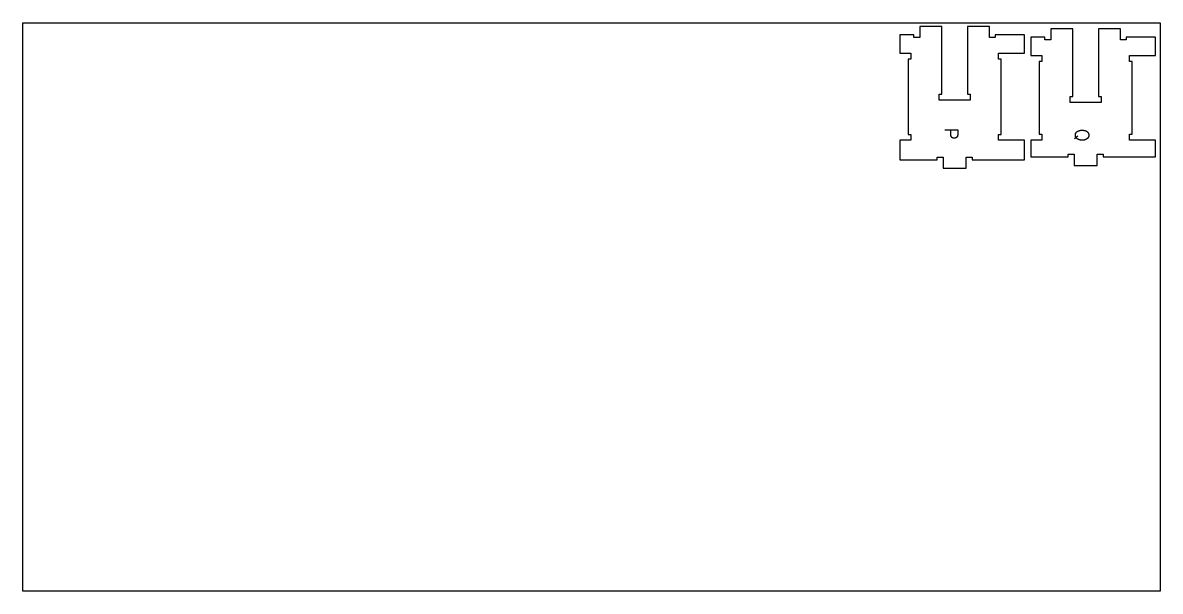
# Model space of a CAD drawing. Header units: millimetres. Extents: x -1220 to 1220, y -1930 to 1930.
# Drawn here: x -1220 to 1220, y -1930 to -710 of the extents above; entities that cross this region are included whole.
import ezdxf

# ---------------------------------------------------------------- set-up
doc = ezdxf.new("R2010")
doc.units = ezdxf.units.MM
for name, color, linetype, true_color in [('0_SHEET_SPRUCEPLY_2440X122', 1, 'Continuous', 0xff0000), ('1_ANYTOOL_1MMDEEP_LABELS_S', 2, 'Continuous', 0xffff00), ('4_ANYTOOL_CUTTHROUGH_OUTSI', 5, 'Continuous', 0x0000ff)]:
    doc.layers.add(name, color=color, linetype=linetype, true_color=true_color)

msp = doc.modelspace()

# ---------------------------------------------------------------- linework, layer by layer
at = {"layer": '0_SHEET_SPRUCEPLY_2440X122'}
msp.add_lwpolyline([(1220, -710), (1220, -1930), (-1220, -1930), (-1220, -710)], close=True, dxfattribs=at)
at = {"layer": '1_ANYTOOL_1MMDEEP_LABELS_S'}
for points in [[(757.6, -940), (785.5, -940), (785.5, -944.6), (785.5, -949.4), (785.5, -950.3), (785.5, -951.2), (785.5, -951.5), (785.4, -951.9), (785.4, -952.2), (785.4, -952.3), (785.3, -952.5), (785.3, -952.7), (785.3, -952.8), (785.3, -952.9), (785.3, -953), (785.2, -953.1), (785.2, -953.2), (785.2, -953.3), (785.1, -953.4), (785.1, -953.5), (785, -953.6), (785, -953.7), (785, -953.8), (784.9, -953.9), (784.9, -954), (784.8, -954.1), (784.8, -954.2), (784.7, -954.3), (784.6, -954.4), (784.6, -954.5), (784.5, -954.6), (784.5, -954.7), (784.4, -954.8), (784.3, -954.9), (784.2, -955), (784.2, -955.1), (784.1, -955.2), (784, -955.3), (783.9, -955.3), (783.9, -955.4), (783.8, -955.5), (783.5, -955.8), (783.3, -955.9), (783.2, -956.1), (783, -956.2), (782.8, -956.3), (782.6, -956.5), (782.4, -956.6), (782.2, -956.7), (782, -956.8), (781.8, -956.9), (781.6, -957), (781.4, -957.1), (781.2, -957.2), (781, -957.3), (780.8, -957.3), (780.5, -957.4), (780.3, -957.4), (780.1, -957.5), (779.6, -957.6), (779, -957.7), (778.2, -957.8), (778.2, -957.8), (778.1, -957.8), (778, -957.8), (777.9, -957.8), (777.8, -957.8), (777.7, -957.8), (777.6, -957.8), (777.4, -957.8), (777.2, -957.8), (777, -957.8), (776.9, -957.7), (776.7, -957.7), (776.5, -957.7), (776.3, -957.6), (776.1, -957.6), (775.9, -957.5), (775.8, -957.5), (775.3, -957.3), (775, -957.2), (774.9, -957.1), (774.8, -957.1), (774.6, -957), (774.5, -957), (774.4, -956.9), (774.3, -956.8), (774.1, -956.8), (774, -956.7), (773.9, -956.6), (773.8, -956.6), (773.7, -956.5), (773.6, -956.4), (773.5, -956.4), (773.4, -956.3), (773.3, -956.2), (773.2, -956.1), (773.1, -956), (773, -955.9), (772.9, -955.9), (772.8, -955.8), (772.7, -955.7), (772.6, -955.6), (772.5, -955.5), (772.4, -955.4), (772.4, -955.3), (772.3, -955.2), (772.2, -955.1), (772.1, -955), (772.1, -954.9), (772, -954.8), (771.9, -954.7), (771.8, -954.5), (771.8, -954.4), (771.7, -954.3), (771.7, -954.2), (771.6, -954.1), (771.5, -954), (771.5, -953.8), (771.4, -953.7), (771.4, -953.6), (771.3, -953.4), (771.3, -953.3), (771.3, -953.2), (771.2, -953), (771.2, -952.9), (771.1, -952.8), (771.1, -952.5), (771, -952.2), (771, -951.9), (770.9, -951.6), (770.9, -951.3), (770.9, -951), (770.8, -950.6), (770.8, -940)], [(1035.9, -958.2), (1043.3, -952.8)]]:
    msp.add_lwpolyline(points, dxfattribs=at)
msp.add_lwpolyline([(1066.7, -951.7), (1066.7, -952.1), (1066.7, -952.4), (1066.7, -952.7), (1066.6, -952.9), (1066.6, -953.1), (1066.6, -953.2), (1066.6, -953.4), (1066.5, -953.5), (1066.5, -953.7), (1066.5, -953.9), (1066.4, -954), (1066.4, -954.2), (1066.4, -954.3), (1066.3, -954.5), (1066.3, -954.6), (1066.2, -954.8), (1066.2, -954.9), (1066.1, -955), (1066, -955.2), (1066, -955.3), (1065.9, -955.4), (1065.9, -955.6), (1065.8, -955.7), (1065.7, -955.8), (1065.6, -956), (1065.6, -956.1), (1065.5, -956.2), (1065.4, -956.4), (1065.1, -956.7), (1065, -957), (1064.8, -957.2), (1064.6, -957.4), (1064.4, -957.6), (1064.2, -957.9), (1064, -958.1), (1063.8, -958.3), (1063.5, -958.5), (1063.3, -958.7), (1063.1, -958.8), (1062.8, -959), (1062.6, -959.2), (1062.3, -959.4), (1062.1, -959.5), (1061.6, -959.8), (1061.3, -960), (1061, -960.1), (1060.7, -960.3), (1060.5, -960.4), (1060.2, -960.5), (1059.9, -960.7), (1059.6, -960.8), (1059.3, -960.9), (1059, -961), (1058.7, -961.1), (1058.4, -961.2), (1058.1, -961.3), (1057.8, -961.4), (1057.5, -961.4), (1056.5, -961.7), (1055.9, -961.8), (1055.3, -961.9), (1054.6, -962), (1054, -962), (1053.4, -962.1), (1052.8, -962.1), (1052.2, -962.1), (1051.6, -962.1), (1051, -962.1), (1050.4, -962), (1049.8, -962), (1049.3, -961.9), (1048.7, -961.8), (1048.1, -961.6), (1047.5, -961.5), (1046.9, -961.3), (1046.3, -961.1), (1045.7, -960.9), (1045.1, -960.7), (1044.5, -960.4), (1043.9, -960.1), (1043.3, -959.8), (1042.7, -959.5), (1042.4, -959.4), (1042.1, -959.2), (1041.9, -959), (1041.6, -958.8), (1041.3, -958.6), (1041.1, -958.5), (1040.9, -958.3), (1040.6, -958.1), (1040.5, -957.9), (1040.4, -957.8), (1040.3, -957.7), (1040.2, -957.6), (1040.1, -957.5), (1040, -957.4), (1039.9, -957.3), (1039.8, -957.2), (1039.7, -957.1), (1039.6, -956.9), (1039.5, -956.8), (1039.5, -956.7), (1039.4, -956.6), (1039.3, -956.5), (1039.2, -956.3), (1039.1, -956.2), (1039.1, -956.1), (1039, -956), (1038.9, -955.8), (1038.9, -955.7), (1038.8, -955.6), (1038.7, -955.4), (1038.7, -955.3), (1038.6, -955.1), (1038.6, -955), (1038.5, -954.9), (1038.5, -954.7), (1038.4, -954.6), (1038.3, -954.3), (1038.2, -954), (1038.2, -953.7), (1038.1, -953.4), (1038.1, -953.1), (1038, -952.7), (1038, -952.4), (1038, -952.1), (1038, -951.7), (1037.9, -951.4), (1038, -951), (1038, -950.7), (1038, -950.3), (1038, -950), (1038.1, -949.7), (1038.1, -949.4), (1038.2, -949), (1038.2, -948.7), (1038.3, -948.4), (1038.4, -948.1), (1038.5, -948), (1038.5, -947.8), (1038.6, -947.7), (1038.6, -947.5), (1038.7, -947.4), (1038.7, -947.2), (1038.8, -947.1), (1038.9, -947), (1038.9, -946.8), (1039, -946.7), (1039.1, -946.6), (1039.2, -946.4), (1039.2, -946.3), (1039.3, -946.2), (1039.4, -946), (1039.5, -945.9), (1039.6, -945.8), (1039.7, -945.7), (1039.7, -945.6), (1039.8, -945.4), (1039.9, -945.3), (1040, -945.2), (1040.1, -945.1), (1040.2, -945), (1040.3, -944.9), (1040.4, -944.8), (1040.6, -944.6), (1040.7, -944.5), (1040.8, -944.4), (1040.9, -944.3), (1041.1, -944.1), (1041.4, -943.9), (1041.7, -943.7), (1041.9, -943.6), (1042.2, -943.4), (1042.5, -943.2), (1042.8, -943), (1043.4, -942.7), (1044, -942.4), (1044.6, -942.2), (1045.2, -941.9), (1045.8, -941.7), (1046.4, -941.5), (1047, -941.3), (1047.6, -941.1), (1048.2, -941), (1048.9, -940.8), (1049.5, -940.7), (1050.1, -940.6), (1050.7, -940.6), (1051.3, -940.5), (1051.9, -940.5), (1052.5, -940.5), (1053.2, -940.5), (1053.8, -940.5), (1054.4, -940.6), (1055.1, -940.6), (1055.7, -940.7), (1056.3, -940.9), (1056.9, -941), (1057.5, -941.2), (1058.1, -941.3), (1058.7, -941.5), (1059.3, -941.7), (1059.9, -942), (1060.5, -942.3), (1061.1, -942.5), (1061.6, -942.8), (1062.2, -943.2), (1062.5, -943.3), (1062.7, -943.5), (1063, -943.7), (1063.2, -943.9), (1063.5, -944.1), (1063.7, -944.3), (1063.9, -944.5), (1064.2, -944.7), (1064.3, -944.8), (1064.4, -944.9), (1064.5, -945.1), (1064.6, -945.2), (1064.7, -945.3), (1064.8, -945.4), (1064.9, -945.5), (1064.9, -945.6), (1065, -945.8), (1065.1, -945.9), (1065.2, -946), (1065.3, -946.1), (1065.4, -946.3), (1065.4, -946.4), (1065.5, -946.5), (1065.6, -946.7), (1065.6, -946.8), (1065.7, -946.9), (1065.8, -947.2), (1066, -947.5), (1066.1, -947.8), (1066.2, -948.1), (1066.3, -948.4), (1066.3, -948.7), (1066.4, -949), (1066.5, -949.3), (1066.5, -949.6), (1066.6, -950), (1066.6, -950.3), (1066.7, -950.7), (1066.7, -951), (1066.7, -951.4)], close=True, dxfattribs=at)
at = {"layer": '4_ANYTOOL_CUTTHROUGH_OUTSI'}
for points in [[(751.7, -863.4), (751.7, -717.9), (704.2, -717.9), (704.2, -741.6), (704.2, -741.6, -0.414214), (704, -741.9), (692, -741.9, -0.414214), (691.7, -741.6), (691.7, -735.9), (661.2, -735.9), (661.2, -775.4), (685, -775.4), (685, -775.4, -0.414214), (685.2, -775.6), (685.2, -787.6, -0.414214), (685, -787.9), (679.2, -787.9), (679.2, -949.8), (685, -949.8), (685, -949.8, -0.414214), (685.2, -950.1), (685.2, -962.1, -0.414214), (685, -962.3), (661.2, -962.3), (661.2, -1004.2), (741.7, -1004.2), (741.7, -998.4), (741.7, -998.4, -0.414214), (742, -998.2), (754, -998.2, -0.414214), (754.2, -998.4), (754.2, -1022.2), (803.7, -1022.2), (803.7, -998.4), (803.7, -998.4, -0.414214), (804, -998.2), (816, -998.2, -0.414214), (816.2, -998.4), (816.2, -1004.2), (928.7, -1004.2), (928.7, -962.3), (873, -962.3), (873, -962.3, -0.414214), (872.7, -962.1), (872.7, -950.1, -0.414214), (873, -949.8), (878.7, -949.8), (878.7, -787.9), (873, -787.9), (873, -787.9, -0.414214), (872.7, -787.6), (872.7, -775.6, -0.414214), (873, -775.4), (928.7, -775.4), (928.7, -735.9), (866.2, -735.9), (866.2, -741.6), (866.2, -741.6, -0.414214), (866, -741.9), (854, -741.9, -0.414214), (853.7, -741.6), (853.7, -717.9), (806.2, -717.9), (806.2, -863.4), (812, -863.4), (812, -863.4, -0.414214), (812.2, -863.6), (812.2, -875.6, -0.414214), (812, -875.9), (746, -875.9, -0.414214), (745.7, -875.6), (745.7, -863.6, -0.414214), (746, -863.4)], [(1032.7, -868.4), (1032.7, -722.9), (985.2, -722.9), (985.2, -746.6), (985.2, -746.6, -0.414214), (985, -746.9), (973, -746.9, -0.414214), (972.7, -746.6), (972.7, -740.9), (942.2, -740.9), (942.2, -780.4), (966, -780.4), (966, -780.4, -0.414214), (966.2, -780.6), (966.2, -792.6, -0.414214), (966, -792.9), (960.2, -792.9), (960.2, -949.4), (966, -949.4), (966, -949.4, -0.414214), (966.2, -949.6), (966.2, -961.6, -0.414214), (966, -961.9), (942.2, -961.9), (942.2, -998.1), (1022.7, -998.1), (1022.7, -992.3), (1022.7, -992.3, -0.414214), (1023, -992.1), (1035, -992.1, -0.414214), (1035.2, -992.3), (1035.2, -1016.1), (1084.7, -1016.1), (1084.7, -992.3), (1084.7, -992.3, -0.414214), (1085, -992.1), (1097, -992.1, -0.414214), (1097.2, -992.3), (1097.2, -998.1), (1209.7, -998.1), (1209.7, -961.9), (1154, -961.9), (1154, -961.9, -0.414214), (1153.7, -961.6), (1153.7, -949.6, -0.414214), (1154, -949.4), (1159.7, -949.4), (1159.7, -792.9), (1154, -792.9), (1154, -792.9, -0.414214), (1153.7, -792.6), (1153.7, -780.6, -0.414214), (1154, -780.4), (1209.7, -780.4), (1209.7, -740.9), (1147.2, -740.9), (1147.2, -746.6), (1147.2, -746.6, -0.414214), (1147, -746.9), (1135, -746.9, -0.414214), (1134.7, -746.6), (1134.7, -722.9), (1087.2, -722.9), (1087.2, -868.4), (1093, -868.4), (1093, -868.4, -0.414214), (1093.2, -868.6), (1093.2, -880.6, -0.414214), (1093, -880.9), (1027, -880.9, -0.414214), (1026.7, -880.6), (1026.7, -868.6, -0.414214), (1027, -868.4)]]:
    msp.add_lwpolyline(points, format="xyb", close=True, dxfattribs=at)

doc.saveas('drawing.dxf')
